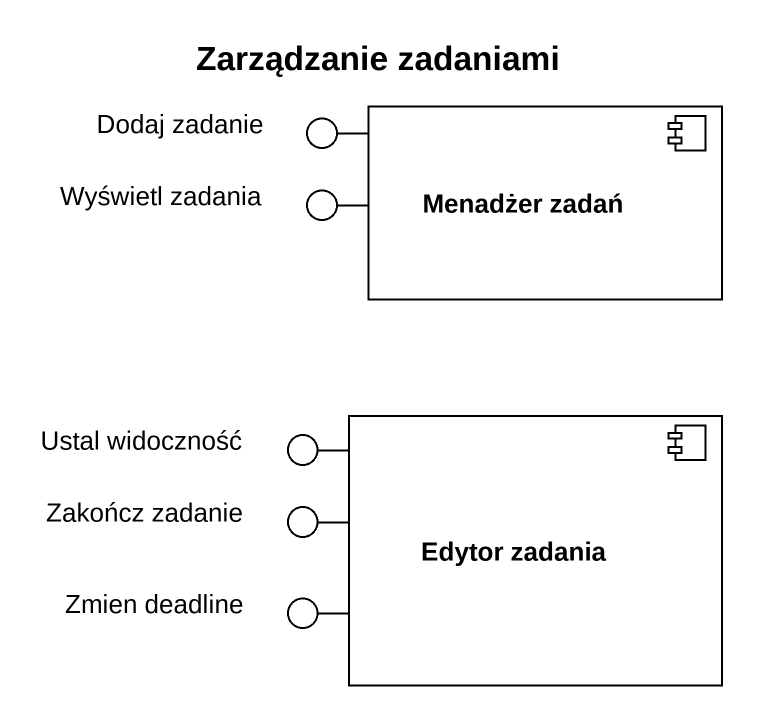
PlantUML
@startuml
title Zarządzanie zadaniami
() "Dodaj zadanie" as Dodaj_zadanie
component "Menadżer zadań" as Menadżer_zadań
() "Wyświetl zadania" as Wyświetl_zadania
() "Ustal widoczność" as Ustal_widoczność
component "Edytor zadania" as Edytor_zadania
() "Zakończ zadanie" as Zakończ_zadanie
() "Zmien deadline" as Zmien_deadline
Menadżer_zadań -left- Dodaj_zadanie
Menadżer_zadań -left- Wyświetl_zadania
Edytor_zadania -left- Ustal_widoczność
Edytor_zadania -left- Zakończ_zadanie
Edytor_zadania -left- Zmien_deadline
@enduml
